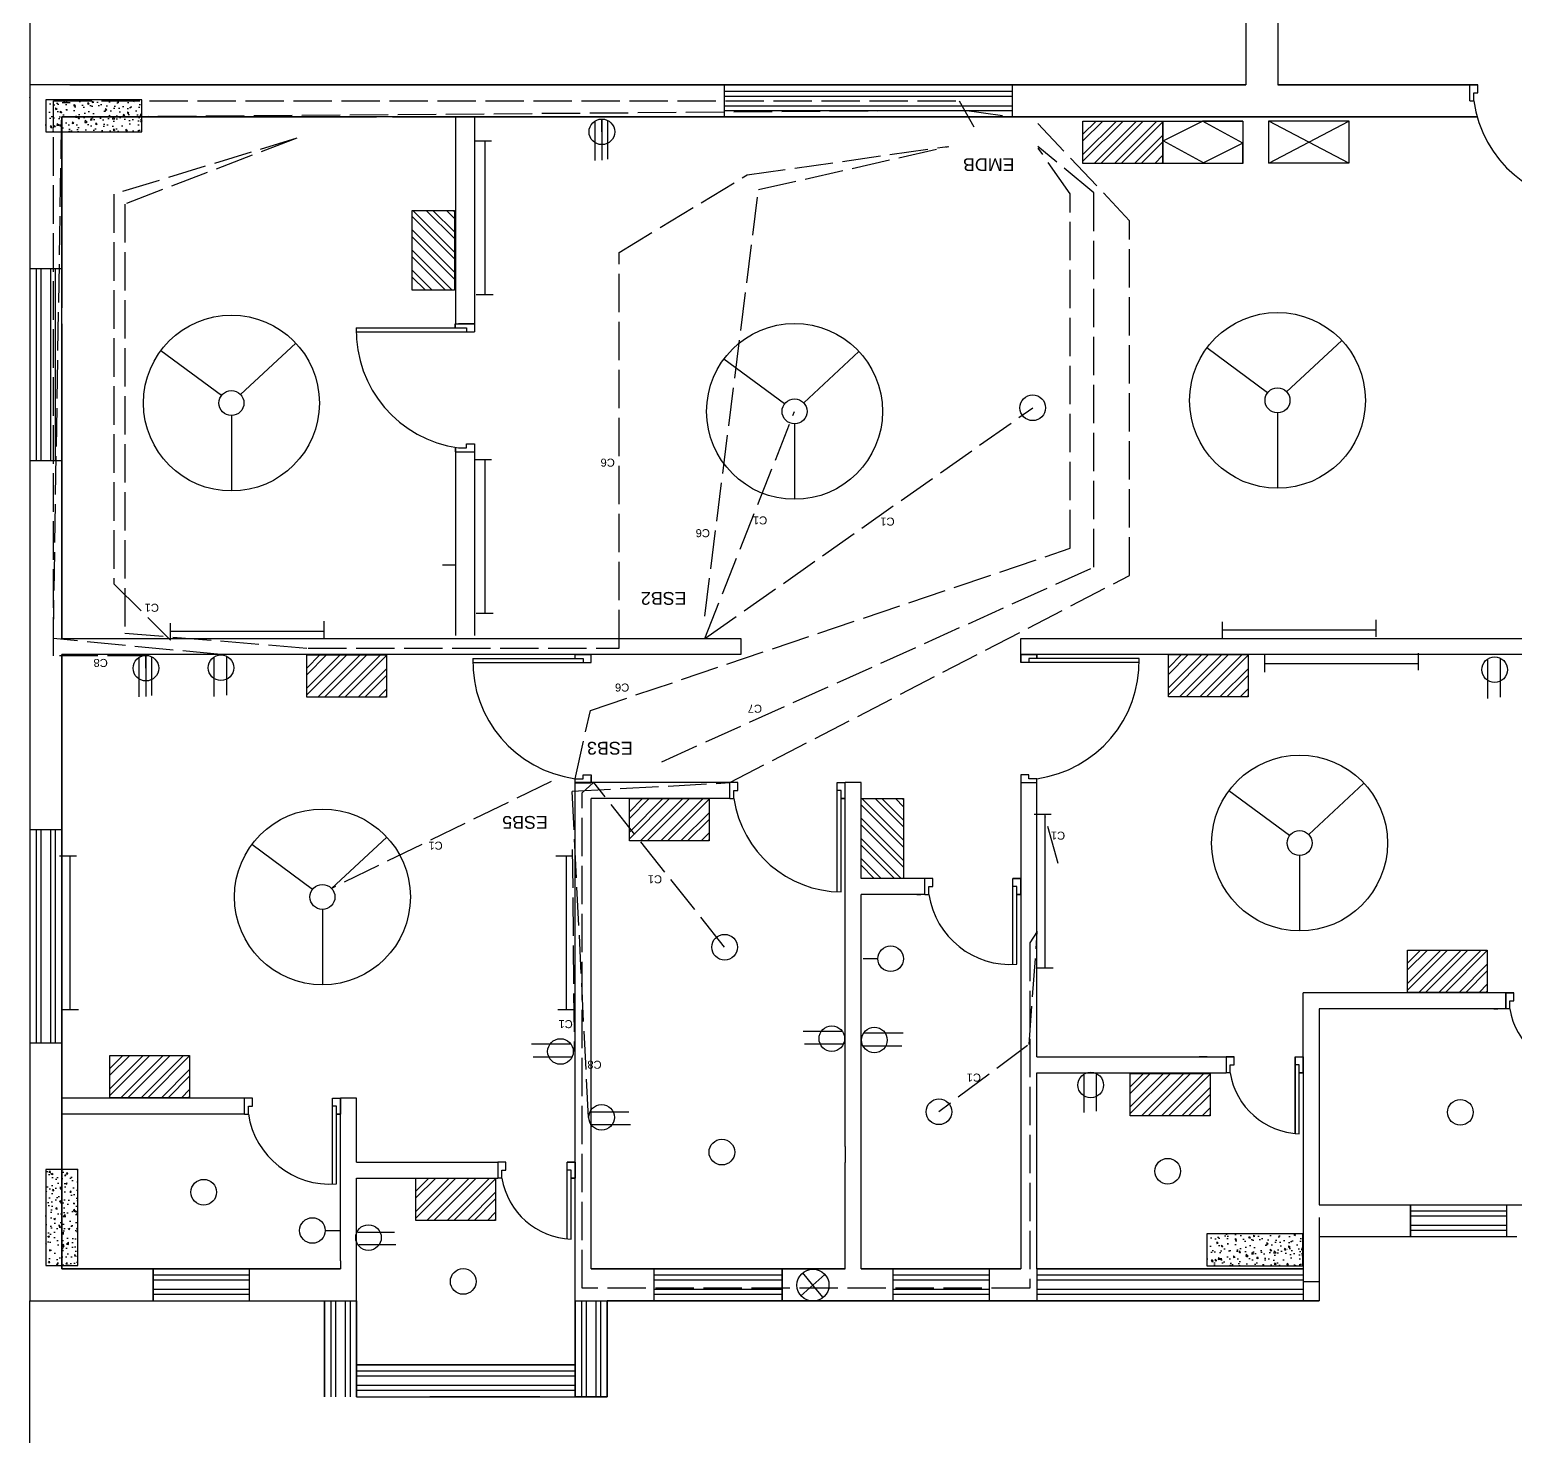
# Model space of a CAD drawing. Header units: millimetres. Extents: x 10978 to 12723, y 1038 to 2531.
# Drawn here: x 10978.4 to 11442.6, y 1507.9 to 1947.5 of the extents above; entities that cross this region are included whole.
import ezdxf

# ---------------------------------------------------------------- set-up
doc = ezdxf.new("R2010")
doc.units = ezdxf.units.MM
doc.linetypes.add('ACAD_ISO02W100', pattern=[15, 12, -3])
for name, color, linetype in [('doors', 6, 'Continuous'), ('emconduit', 1, 'ACAD_ISO02W100'), ('fittinglablem', 7, 'Continuous'), ('fittings', 7, 'Continuous'), ('windows', 40, 'Continuous')]:
    doc.layers.add(name, color=color, linetype=linetype)
doc.styles.get("Standard").update_dxf_attribs({"font": 'arial.ttf', "height": 4})

msp = doc.modelspace()

# ---------------------------------------------------------------- hatches: boundary and pattern name
h = msp.add_hatch()
h.set_pattern_fill('AR-CONC', color=256, scale=0.03, angle=-90)
h.set_pattern_definition([(320, (5255.1674, -225.747), (-0.4781726, -5.46554), [0.5715, -6.2865]), (265, (5255.1674, -225.747), (5.7317054, 1.0573026), [0.4572, -5.0292175]), (10.45144, (5255.1275, -226.2024), (5.2535326, -4.4082374), [0.4857003, -5.3427073]), (316.1842, (5256.6914, -225.747), (-1.26127, -8.132371), [0.85725, -9.42975]), (6.63556, (5256.586, -226.425), (7.422784, -7.122124), [0.728551, -8.014068]), (261.18415, (5256.691, -225.747), (7.422784, -7.122124), [0.685799, -7.543792]), (291, (5256.3104, -226.509), (-3.067956, -4.5484317), [0.5715, -6.2865]), (236, (5256.3104, -226.509), (5.525639, -1.854061), [0.4572, -5.0292]), (341.451445, (5256.0547, -226.888), (2.457683, -6.4024926), [0.4857003, -5.342698]), (307.5, (5255.1674, -225.747), (2.53665117, -0.0926581), [0, -4.96824, 0, -5.1054, 0, -5.04825]), (277.5, (5255.1674, -225.747), (3.0054172, -2.0045899), [0, -2.91084, 0, -4.85394, 0, -1.92405]), (237.5, (5255.1674, -224.0477), (-0.1718623, -4.06771786), [0, -1.905, 0, -5.9436, 0, -7.8867]), (227.5, (5255.1674, -223.2857), (0.7627947, -4.4438754), [0, -2.4765, 0, -3.94716, 0, -5.6007])])
h.paths.add_polyline_path([(10983.412, 1925.594), (10983.412, 1915.594), (11013.412, 1915.594), (11013.412, 1925.594)])
h = msp.add_hatch()
h.set_pattern_fill('AR-CONC', color=256, scale=0.03)
h.set_pattern_definition([(50, (5653.8567, -616.1562), (5.46554, -0.4781726), [0.5715, -6.2865]), (355, (5653.8567, -616.156), (-1.0573026, 5.7317054), [0.4572, -5.0292175]), (100.45144, (5654.312, -616.196), (4.4082374, 5.2535326), [0.4857, -5.3427073]), (46.1842, (5653.8567, -614.632), (8.132371, -1.26127), [0.85725, -9.42975]), (96.63556, (5654.534, -614.737), (7.122124, 7.422784), [0.728551, -8.014068]), (351.18415, (5653.857, -614.632), (7.122124, 7.422784), [0.685799, -7.543792]), (21, (5654.6187, -615.0132), (4.5484317, -3.067956), [0.5715, -6.2865]), (326, (5654.6187, -615.013), (1.854061, 5.525639), [0.4572, -5.0292]), (71.45144, (5654.9977, -615.269), (6.4024926, 2.457683), [0.4857, -5.342698]), (37.5, (5653.8567, -616.1562), (0.0926581, 2.53665117), [0, -4.96824, 0, -5.1054, 0, -5.04825]), (7.5, (5653.8567, -616.1562), (2.0045899, 3.0054172), [0, -2.91084, 0, -4.85394, 0, -1.92405]), (327.5, (5652.1574, -616.1562), (4.06771786, -0.1718623), [0, -1.905, 0, -5.9436, 0, -7.8867]), (317.5, (5651.3954, -616.1562), (4.4438754, 0.7627947), [0, -2.4765, 0, -3.94716, 0, -5.6007])])
h.paths.add_polyline_path([(10983.412, 1561.283), (10993.412, 1561.283), (10993.412, 1591.283), (10983.412, 1591.283)])
h = msp.add_hatch()
h.set_pattern_fill('AR-CONC', color=256, scale=0.03, angle=-90)
h.set_pattern_definition([(320, (5617.984, -580.12), (-0.4781726, -5.46554), [0.5715, -6.2865]), (265, (5617.984, -580.12), (5.7317054, 1.0573026), [0.4572, -5.0292175]), (10.45144, (5617.9444, -580.5754), (5.2535326, -4.4082374), [0.4857003, -5.3427073]), (316.1842, (5619.508, -580.12), (-1.26127, -8.132371), [0.85725, -9.42975]), (6.63556, (5619.403, -580.7976), (7.422784, -7.122124), [0.728551, -8.014068]), (261.18415, (5619.508, -580.12), (7.422784, -7.122124), [0.685799, -7.543792]), (291, (5619.127, -580.882), (-3.067956, -4.5484317), [0.5715, -6.2865]), (236, (5619.127, -580.882), (5.525639, -1.854061), [0.4572, -5.0292]), (341.451445, (5618.8715, -581.261), (2.457683, -6.4024926), [0.4857003, -5.342698]), (307.5, (5617.9842, -580.1199), (2.53665117, -0.0926581), [0, -4.96824, 0, -5.1054, 0, -5.04825]), (277.5, (5617.9842, -580.12), (3.0054172, -2.0045899), [0, -2.91084, 0, -4.85394, 0, -1.92405]), (237.5, (5617.9842, -578.4206), (-0.1718623, -4.06771786), [0, -1.905, 0, -5.9436, 0, -7.8867]), (227.5, (5617.9842, -577.6586), (0.7627947, -4.4438754), [0, -2.4765, 0, -3.94716, 0, -5.6007])])
h.paths.add_polyline_path([(11346.228, 1571.221), (11346.228, 1561.221), (11376.228, 1561.221), (11376.228, 1571.221)])
at = {"layer": 'fittings'}
h = msp.add_hatch(dxfattribs=at)
h.set_pattern_fill('ANSI32', color=256, scale=0.468168, angle=180)
h.set_pattern_definition([(225, (12712.459, 2434.7844), (3.1532, -3.1532), []), (225, (12710.357, 2434.7844), (3.1532, -3.1532), [])])
h.paths.add_polyline_path([(11332.466, 1905.728), (11332.466, 1918.956), (11307.516, 1918.956), (11307.516, 1905.728)])
h = msp.add_hatch(dxfattribs=at)
h.set_pattern_fill('ANSI32', color=256, scale=0.468168, angle=270)
h.set_pattern_definition([(315, (10582.0764, 3271.0415), (3.1532, 3.1532), []), (315, (10582.0764, 3268.9394), (3.1532, 3.1532), [])])
h.paths.add_polyline_path([(11111.133, 1891.049), (11097.905, 1891.049), (11097.905, 1866.098), (11111.133, 1866.098)])
h = msp.add_hatch(dxfattribs=at)
h.set_pattern_fill('ANSI32', color=256, scale=0.468168, angle=180)
h.set_pattern_definition([(225, (12469.9003, 2267.98), (3.1532, -3.1532), []), (225, (12467.798, 2267.98), (3.1532, -3.1532), [])])
h.paths.add_polyline_path([(11089.908, 1738.923), (11089.908, 1752.151), (11064.957, 1752.151), (11064.957, 1738.923)])
h = msp.add_hatch(dxfattribs=at)
h.set_pattern_fill('ANSI32', color=256, scale=0.468168, angle=180)
h.set_pattern_definition([(225, (12739.1445, 2268.053), (3.1532, -3.1532), []), (225, (12737.0423, 2268.053), (3.1532, -3.1532), [])])
h.paths.add_polyline_path([(11359.152, 1738.996), (11359.152, 1752.224), (11334.201, 1752.224), (11334.201, 1738.996)])
h = msp.add_hatch(dxfattribs=at)
h.set_pattern_fill('ANSI32', color=256, scale=0.468168, angle=180)
h.set_pattern_definition([(225, (12570.7163, 2223.0395), (3.1532, -3.1532), []), (225, (12568.614, 2223.0395), (3.1532, -3.1532), [])])
h.paths.add_polyline_path([(11190.724, 1693.983), (11190.724, 1707.211), (11165.773, 1707.211), (11165.773, 1693.983)])
h = msp.add_hatch(dxfattribs=at)
h.set_pattern_fill('ANSI32', color=256, scale=0.468168, angle=270)
h.set_pattern_definition([(315, (10722.3697, 3087.22), (3.1532, 3.1532), []), (315, (10722.3697, 3085.1177), (3.1532, 3.1532), [])])
h.paths.add_polyline_path([(11251.427, 1707.227), (11238.198, 1707.227), (11238.198, 1682.277), (11251.427, 1682.277)])
h = msp.add_hatch(dxfattribs=at)
h.set_pattern_fill('ANSI32', color=256, scale=0.468168, angle=180)
h.set_pattern_definition([(225, (12813.8483, 2175.73), (3.1532, -3.1532), []), (225, (12811.746, 2175.73), (3.1532, -3.1532), [])])
h.paths.add_polyline_path([(11433.856, 1646.673), (11433.856, 1659.901), (11408.905, 1659.901), (11408.905, 1646.673)])
h = msp.add_hatch(dxfattribs=at)
h.set_pattern_fill('ANSI32', color=256, scale=0.468168, angle=180)
h.set_pattern_definition([(225, (12408.3737, 2142.8094), (3.1532, -3.1532), []), (225, (12406.2716, 2142.8094), (3.1532, -3.1532), [])])
h.paths.add_polyline_path([(11028.381, 1613.752), (11028.381, 1626.981), (11003.43, 1626.981), (11003.43, 1613.752)])
h = msp.add_hatch(dxfattribs=at)
h.set_pattern_fill('ANSI32', color=256, scale=0.468168, angle=180)
h.set_pattern_definition([(225, (12727.2356, 2137.1275), (3.1532, -3.1532), []), (225, (12725.1335, 2137.1275), (3.1532, -3.1532), [])])
h.paths.add_polyline_path([(11347.243, 1608.071), (11347.243, 1621.299), (11322.292, 1621.299), (11322.292, 1608.071)])
h = msp.add_hatch(dxfattribs=at)
h.set_pattern_fill('ANSI32', color=256, scale=0.468168, angle=180)
h.set_pattern_definition([(225, (12503.9815, 2104.4674), (3.1532, -3.1532), []), (225, (12501.8794, 2104.4674), (3.1532, -3.1532), [])])
h.paths.add_polyline_path([(11123.989, 1575.411), (11123.989, 1588.639), (11099.038, 1588.639), (11099.038, 1575.411)])

# ---------------------------------------------------------------- linework, layer by layer
for p, q in [((10978.412, 2074.265), (10978.412, 1930.265)), ((11358.412, 2064.265), (11358.412, 1930.265)), ((11368.412, 2064.265), (11368.412, 1930.265)), ((10978.412, 1930.265), (10978.412, 1570.283)), ((10978.412, 1930.265), (10978.412, 1570.283)), ((10978.412, 1930.265), (10978.412, 1570.283)), ((10978.412, 1930.265), (10978.412, 1570.283)), ((10978.412, 1930.265), (10978.412, 1570.283)), ((10978.412, 1930.265), (10978.412, 1570.283)), ((10990.912, 1930.265), (10978.412, 1930.265)), ((11358.412, 1930.265), (11025.931, 1930.265)), ((11358.412, 1930.265), (11025.931, 1930.265)), ((11358.412, 1930.265), (11025.931, 1930.265)), ((11358.412, 1930.265), (11025.931, 1930.265)), ((11368.412, 1930.265), (11430.892, 1930.265)), ((11430.892, 1930.265), (11368.412, 1930.265)), ((11430.892, 1930.265), (11368.412, 1930.265)), ((11368.412, 1930.265), (11430.892, 1930.265)), ((11430.892, 1930.265), (11368.412, 1930.265)), ((11430.892, 1930.265), (11368.412, 1930.265)), ((11368.412, 1930.265), (11430.892, 1930.265)), ((11430.892, 1930.265), (11368.412, 1930.265)), ((11430.892, 1930.265), (11368.412, 1930.265)), ((11368.412, 1930.265), (11430.892, 1930.265)), ((11430.892, 1930.265), (11368.412, 1930.265)), ((11430.892, 1930.265), (11368.412, 1930.265)), ((11368.412, 1930.265), (11430.892, 1930.265)), ((11430.892, 1930.265), (11368.412, 1930.265)), ((11430.892, 1930.265), (11368.412, 1930.265)), ((11368.412, 1930.265), (11430.892, 1930.265)), ((11430.892, 1930.265), (11368.412, 1930.265)), ((11430.892, 1930.265), (11368.412, 1930.265)), ((11368.412, 1930.265), (11430.892, 1930.265)), ((11430.892, 1930.265), (11368.412, 1930.265)), ((11430.892, 1930.265), (11368.412, 1930.265)), ((11368.412, 1930.265), (11430.892, 1930.265)), ((11430.892, 1930.265), (11368.412, 1930.265)), ((11430.892, 1930.265), (11368.412, 1930.265)), ((11368.412, 1930.265), (11430.892, 1930.265)), ((11430.892, 1930.265), (11368.412, 1930.265)), ((10978.412, 1926.265), (10978.412, 1926.283)), ((10978.412, 1926.265), (10978.412, 1926.283)), ((10991.003, 1924.655), (10988.503, 1924.655)), ((10991.003, 1924.655), (10988.503, 1924.655)), ((10991.003, 1924.655), (10988.503, 1924.655)), ((10991.003, 1924.655), (10988.503, 1924.655)), ((10991.003, 1924.655), (10988.503, 1924.655)), ((10991.003, 1924.655), (10988.503, 1924.655)), ((10991.003, 1924.655), (10988.503, 1924.655)), ((10991.003, 1924.655), (10988.503, 1924.655)), ((10991.003, 1924.655), (10988.503, 1924.655)), ((10991.003, 1924.655), (10988.503, 1924.655)), ((10991.003, 1924.655), (10988.503, 1924.655)), ((10978.412, 1920.265), (10978.412, 1920.283)), ((10978.412, 1920.265), (10978.412, 1920.283)), ((10983.503, 1920.655), (10983.503, 1920.673)), ((10988.412, 1860.579), (10988.412, 1920.283)), ((10988.412, 1757.225), (10988.412, 1920.265)), ((11027.181, 1920.265), (10988.412, 1920.265)), ((11086.765, 1920.265), (11026.135, 1920.265)), ((11060.412, 1920.283), (11026.14, 1920.283)), ((11086.765, 1920.265), (11027.181, 1920.265)), ((11091.765, 1920.283), (11086.765, 1920.265)), ((11430.683, 1920.283), (11091.765, 1920.283)), ((11430.688, 1920.265), (11091.765, 1920.265)), ((11111.404, 1920.265), (11111.404, 1855.579)), ((11111.404, 1920.265), (11117.404, 1920.265)), ((11117.404, 1920.265), (11117.404, 1855.579)), ((11117.404, 1920.265), (11117.404, 1855.579)), ((11315.461, 1920.265), (11315.461, 1920.283)), ((11430.688, 1920.265), (11315.461, 1920.265)), ((11345.461, 1920.265), (11345.461, 1920.283)), ((11375.461, 1920.265), (11375.461, 1920.283)), ((11405.461, 1920.265), (11405.461, 1920.283)), ((10988.412, 1757.225), (10988.412, 1855.579)), ((11111.404, 1816.962), (11111.404, 1758.225)), ((11117.404, 1818.06), (11117.404, 1758.225)), ((10988.412, 1758.225), (10988.412, 1757.225)), ((10988.412, 1757.225), (11200.609, 1757.225)), ((10988.412, 1757.225), (11200.609, 1757.225)), ((10988.412, 1757.225), (11200.609, 1757.225)), ((11200.609, 1757.225), (11200.609, 1752.225)), ((11200.609, 1757.225), (11200.609, 1752.225)), ((11200.609, 1757.225), (11200.609, 1752.225)), ((11200.609, 1754.725), (11200.609, 1754.725)), ((11200.609, 1754.725), (11200.609, 1754.725)), ((11200.609, 1754.725), (11200.609, 1754.725)), ((11288.107, 1752.225), (11288.107, 1757.225)), ((11288.107, 1757.225), (11293.107, 1757.225)), ((11288.107, 1752.225), (11288.107, 1757.225)), ((11293.107, 1757.225), (11468.412, 1757.225)), ((11293.107, 1757.225), (11468.412, 1757.225)), ((10988.412, 1613.635), (10988.412, 1752.225)), ((10988.412, 1613.635), (10988.412, 1752.225)), ((11148.81, 1752.225), (10988.412, 1752.225)), ((11148.81, 1752.225), (11153.81, 1752.225)), ((11200.609, 1752.225), (11153.81, 1752.225)), ((11288.107, 1752.225), (11293.107, 1752.225)), ((11381.319, 1752.225), (11293.107, 1752.225)), ((11468.412, 1752.225), (11381.319, 1752.225)), ((11153.81, 1712.211), (11148.81, 1712.211)), ((11197.179, 1712.211), (11153.81, 1712.211)), ((11197.179, 1712.211), (11153.81, 1712.211)), ((11197.179, 1707.211), (11197.179, 1712.211)), ((11233.198, 1682.277), (11233.198, 1712.211)), ((11238.198, 1712.211), (11233.198, 1712.211)), ((11238.198, 1712.211), (11233.198, 1712.211)), ((11233.198, 1707.211), (11233.198, 1712.211)), ((11238.198, 1682.277), (11238.198, 1712.211)), ((11238.198, 1682.277), (11238.198, 1712.211)), ((11288.107, 1712.206), (11288.107, 1682.277)), ((11288.107, 1712.206), (11288.107, 1682.277)), ((11293.107, 1712.206), (11288.107, 1712.206)), ((11293.107, 1626.548), (11293.107, 1712.206)), ((11293.107, 1626.548), (11293.107, 1712.206)), ((11197.179, 1707.211), (11153.81, 1707.211)), ((11197.179, 1707.211), (11153.81, 1707.211)), ((11233.198, 1598.521), (11233.198, 1682.277)), ((11233.198, 1598.521), (11233.198, 1682.277)), ((11258.087, 1682.277), (11238.198, 1682.277)), ((11258.087, 1682.277), (11238.198, 1682.277)), ((11258.105, 1682.277), (11255.605, 1682.277)), ((11258.105, 1682.277), (11255.605, 1682.277)), ((11258.087, 1677.277), (11258.087, 1682.277)), ((11288.107, 1677.277), (11288.107, 1682.277)), ((11238.198, 1560.283), (11238.198, 1677.277)), ((11258.087, 1677.277), (11238.198, 1677.277)), ((11238.198, 1560.283), (11238.198, 1677.277)), ((11255.605, 1677.277), (11256.855, 1677.277)), ((11255.605, 1677.277), (11256.855, 1677.277)), ((11288.107, 1677.277), (11288.107, 1626.548)), ((11288.107, 1677.277), (11288.107, 1626.548)), ((11439.642, 1646.548), (11376.319, 1646.548)), ((11376.319, 1626.548), (11376.319, 1646.548)), ((11439.642, 1646.548), (11381.319, 1646.548)), ((11438.41, 1646.548), (11435.91, 1646.548)), ((11439.642, 1641.548), (11439.642, 1646.548)), ((11381.319, 1641.548), (11381.319, 1580.283)), ((11439.642, 1641.548), (11381.319, 1641.548)), ((11415.204, 1641.456), (11415.204, 1641.473)), ((11435.91, 1641.548), (11437.16, 1641.548)), ((11288.107, 1626.548), (11288.107, 1560.283)), ((11293.107, 1626.548), (11352.232, 1626.548)), ((11346.318, 1626.548), (11343.818, 1626.548)), ((11352.232, 1626.548), (11352.232, 1621.548)), ((11376.319, 1621.548), (11376.319, 1626.548)), ((11293.107, 1560.283), (11293.107, 1621.548)), ((11293.107, 1621.548), (11352.232, 1621.548)), ((11343.818, 1621.548), (11345.068, 1621.548)), ((11376.319, 1621.548), (11376.319, 1560.283)), ((10988.412, 1591.283), (10988.412, 1614.635)), ((10988.412, 1591.283), (10988.412, 1614.635)), ((11045.484, 1613.635), (10988.412, 1613.635)), ((11045.484, 1608.635), (11045.484, 1613.635)), ((11080.504, 1613.635), (11075.504, 1613.635)), ((11075.504, 1608.635), (11075.504, 1613.635)), ((11080.504, 1593.635), (11080.504, 1613.635)), ((10988.412, 1560.283), (10988.412, 1608.635)), ((11045.484, 1608.635), (10988.412, 1608.635)), ((10988.412, 1560.283), (10988.412, 1608.635)), ((11233.198, 1598.521), (11233.198, 1593.521)), ((11233.198, 1598.521), (11233.198, 1593.521)), ((11080.504, 1593.635), (11124.723, 1593.635)), ((11124.723, 1593.635), (11124.723, 1588.635)), ((11233.198, 1560.283), (11233.198, 1593.521)), ((11080.504, 1588.635), (11124.723, 1588.635)), ((11381.319, 1580.283), (11468.412, 1580.283)), ((10978.412, 1576.283), (10978.412, 1556.283)), ((11381.319, 1576.283), (11381.319, 1556.283)), ((11408.71, 1570.283), (11381.319, 1570.283)), ((11381.319, 1570.283), (11381.319, 1550.283)), ((11443.045, 1570.283), (11408.71, 1570.283)), ((11371.319, 1566.283), (11371.167, 1566.283)), ((10988.412, 1560.283), (11075.504, 1560.283)), ((11075.504, 1562.783), (11075.504, 1560.283)), ((11080.504, 1550.283), (11080.504, 1560.283)), ((11148.81, 1550.283), (11148.81, 1562.783)), ((11153.81, 1560.283), (11233.198, 1560.283)), ((11238.198, 1560.283), (11288.107, 1560.283)), ((11376.319, 1560.283), (11293.107, 1560.283)), ((11376.319, 1556.283), (11381.319, 1556.283)), ((10978.412, 1068.379), (10978.412, 1550.283)), ((10978.412, 1550.283), (11070.504, 1550.283)), ((10978.412, 1550.283), (11070.504, 1550.283)), ((11070.504, 1550.283), (11070.504, 1520.283)), ((11080.504, 1550.283), (11080.504, 1530.283)), ((11148.81, 1550.283), (11148.81, 1530.283)), ((11148.81, 1550.283), (11148.81, 1520.283)), ((11158.81, 1550.283), (11158.81, 1530.283)), ((11158.81, 1550.283), (11158.81, 1530.283)), ((11376.319, 1550.283), (11381.319, 1550.283)), ((11158.81, 1530.283), (11158.81, 1520.283)), ((11148.81, 1520.283), (11158.81, 1520.283)), ((11148.81, 1520.283), (11158.81, 1520.283))]:
    msp.add_line(p, q)
at = {"color": 215, "true_color": 0xa953a0}
for p, q in [((11428.392, 1925.265), (11428.392, 1930.265)), ((11430.892, 1930.265), (11428.392, 1930.265)), ((11429.642, 1925.265), (11429.642, 1927.765)), ((11429.642, 1927.765), (11430.892, 1927.765)), ((11430.892, 1927.765), (11430.892, 1930.265)), ((11428.392, 1925.265), (11429.642, 1925.265))]:
    msp.add_line(p, q, dxfattribs=at)
for points in [[(10990.912, 1930.265), (11358.412, 1930.265)], [(11025.931, 1930.265), (11358.412, 1930.265)], [(11025.931, 1930.265), (11358.412, 1930.265)], [(11025.931, 1930.265), (11358.412, 1930.265)], [(11368.412, 1930.265), (11430.892, 1930.265)], [(11368.412, 1930.265), (11430.892, 1930.265)], [(11368.412, 1930.265), (11430.892, 1930.265)], [(11368.412, 1930.265), (11430.892, 1930.265)], [(11368.412, 1930.265), (11430.892, 1930.265)], [(11368.412, 1930.265), (11430.892, 1930.265)], [(11368.412, 1930.265), (11430.892, 1930.265)], [(11368.412, 1930.265), (11430.892, 1930.265)], [(11368.412, 1930.265), (11430.892, 1930.265)], [(11368.412, 1930.265), (11430.892, 1930.265)], [(11368.412, 1930.265), (11430.892, 1930.265)], [(11368.412, 1930.265), (11430.892, 1930.265)], [(11368.412, 1930.265), (11430.892, 1930.265)], [(11368.412, 1930.265), (11430.892, 1930.265)], [(11368.412, 1930.265), (11430.892, 1930.265)], [(11368.412, 1930.265), (11430.892, 1930.265)], [(11368.412, 1930.265), (11430.892, 1930.265)], [(11368.412, 1930.265), (11430.892, 1930.265)], [(11368.412, 1930.265), (11430.892, 1930.265)], [(11368.412, 1930.265), (11430.892, 1930.265)], [(11368.412, 1930.265), (11430.892, 1930.265)], [(11368.412, 1930.265), (11430.892, 1930.265)], [(11368.412, 1930.265), (11430.892, 1930.265)], [(11368.412, 1930.265), (11430.892, 1930.265)], [(11368.412, 1930.265), (11430.892, 1930.265)], [(11368.412, 1930.265), (11430.892, 1930.265)], [(11368.412, 1930.265), (11430.892, 1930.265)], [(11368.412, 1930.265), (11430.892, 1930.265)], [(11368.412, 1930.265), (11430.892, 1930.265)], [(11368.412, 1930.265), (11430.892, 1930.265)], [(11368.412, 1930.265), (11430.892, 1930.265)], [(11368.412, 1930.265), (11430.892, 1930.265)], [(11368.412, 1930.265), (11430.892, 1930.265)], [(11368.412, 1930.265), (11430.892, 1930.265)], [(10988.412, 1920.283), (10988.412, 1860.579)], [(10988.412, 1860.579), (10988.412, 1920.265), (11086.765, 1920.265)], [(10988.412, 1860.579), (10988.412, 1920.265)], [(11026.135, 1920.265), (11086.765, 1920.265)], [(11060.412, 1920.283), (11026.14, 1920.283)], [(11430.683, 1920.283), (11091.765, 1920.283)], [(11091.765, 1920.265), (11430.688, 1920.265)], [(11091.765, 1920.265), (11430.688, 1920.265)], [(10988.412, 1757.225), (10988.412, 1855.579)], [(10988.412, 1855.579), (10988.412, 1757.225)], [(10988.412, 1757.225), (10988.412, 1855.579)], [(10988.412, 1752.225), (10988.412, 1613.635)], [(10988.412, 1613.635), (10988.412, 1752.225)], [(10988.412, 1752.225), (10988.412, 1613.635)], [(11148.81, 1613.635), (11148.81, 1712.211)], [(11148.81, 1613.635), (11148.81, 1712.211)], [(11153.81, 1598.521), (11153.81, 1707.211)], [(11153.81, 1598.521), (11153.81, 1707.211)], [(10978.412, 1680.265), (10978.412, 1550.283), (11070.504, 1550.283)], [(10978.412, 1680.265), (10978.412, 1550.283), (11070.504, 1550.283)], [(10988.412, 1619.635), (10988.412, 1591.283)], [(10988.412, 1614.635), (10988.412, 1591.283)], [(10988.412, 1591.283), (10988.412, 1614.635)], [(10988.412, 1614.635), (10988.412, 1591.283)], [(10988.412, 1614.635), (10988.412, 1591.283)], [(11075.504, 1562.783), (11075.504, 1613.635)], [(11148.81, 1562.783), (11148.81, 1613.635)], [(10988.412, 1608.635), (10988.412, 1560.283), (11075.504, 1560.283)], [(11075.504, 1560.283), (10988.412, 1560.283), (10988.412, 1608.635)], [(10988.412, 1608.635), (10988.412, 1560.283), (11075.504, 1560.283)], [(10988.412, 1608.635), (10988.412, 1560.283), (11075.504, 1560.283)], [(10988.412, 1608.635), (10988.412, 1560.283), (11075.504, 1560.283)], [(11153.81, 1560.283), (11153.81, 1598.521)], [(11080.504, 1560.283), (11080.504, 1588.635)], [(11153.81, 1560.283), (11233.198, 1560.283)], [(11233.198, 1560.283), (11153.81, 1560.283)], [(11153.81, 1560.283), (11233.198, 1560.283)], [(11238.198, 1560.283), (11288.107, 1560.283)], [(11288.107, 1560.283), (11238.198, 1560.283)], [(11238.198, 1560.283), (11288.107, 1560.283)], [(11381.319, 1550.283), (11158.81, 1550.283)], [(11158.81, 1550.283), (11381.319, 1550.283)], [(11158.81, 1550.283), (11381.319, 1550.283)], [(11158.81, 1550.283), (11381.319, 1550.283)], [(11158.81, 1550.283), (11376.319, 1550.283)], [(11158.81, 1550.283), (11376.319, 1550.283)], [(11158.81, 1550.283), (11376.319, 1550.283)], [(11158.81, 1550.283), (11376.319, 1550.283)]]:
    msp.add_lwpolyline(points)
for points in [[(10983.412, 1925.594), (10983.412, 1915.594), (11013.412, 1915.594), (11013.412, 1925.594)], [(10983.412, 1561.283), (10993.412, 1561.283), (10993.412, 1591.283), (10983.412, 1591.283)], [(11346.228, 1571.221), (11346.228, 1561.221), (11376.228, 1561.221), (11376.228, 1571.221)], [(10988.412, 1566.283), (10988.412, 1566.283)]]:
    msp.add_lwpolyline(points, close=True)
msp.add_arc((11466.312, 1930.327), 37.018, 187.8589, 271.31498, dxfattribs=at)
msp.add_arc((11024.412, 1920.283), 36, 359.97214, 0)
at = {"layer": 'doors', "color": 215, "true_color": 0xa953a0}
for p, q in [((11080.457, 1854.329), (11114.904, 1854.329)), ((11080.48, 1853.079), (11117.404, 1853.079)), ((11088.653, 1853.079), (11117.404, 1853.079)), ((11088.689, 1854.329), (11114.904, 1854.329)), ((11111.388, 1854.329), (11111.388, 1855.579)), ((11111.388, 1855.579), (11111.388, 1854.329)), ((11111.388, 1855.579), (11117.404, 1855.579)), ((11112.404, 1855.579), (11117.404, 1855.579)), ((11117.404, 1855.579), (11112.404, 1855.579)), ((11114.904, 1854.329), (11114.904, 1853.079)), ((11114.904, 1854.329), (11114.904, 1853.079)), ((11117.404, 1855.579), (11117.404, 1853.079)), ((11111.404, 1815.56), (11117.404, 1815.56)), ((11111.442, 1815.56), (11111.442, 1816.81)), ((11112.404, 1816.81), (11114.904, 1816.81)), ((11114.904, 1818.06), (11117.404, 1818.06)), ((11114.904, 1816.81), (11114.904, 1818.06)), ((11117.404, 1818.06), (11117.404, 1815.56)), ((11116.864, 1750.975), (11151.31, 1750.975)), ((11125.096, 1750.975), (11151.31, 1750.975)), ((11148.81, 1752.225), (11153.81, 1752.225)), ((11151.31, 1750.975), (11151.31, 1749.725)), ((11151.31, 1750.975), (11151.31, 1749.725)), ((11153.81, 1749.725), (11153.81, 1752.225)), ((11288.107, 1749.725), (11288.107, 1752.225)), ((11293.107, 1752.225), (11288.107, 1752.225)), ((11316.821, 1750.975), (11290.607, 1750.975)), ((11290.607, 1750.975), (11290.607, 1749.725)), ((11325.053, 1750.975), (11290.607, 1750.975)), ((11290.607, 1750.975), (11290.607, 1749.725)), ((11116.886, 1749.725), (11153.81, 1749.725)), ((11125.059, 1749.725), (11153.81, 1749.725)), ((11316.858, 1749.725), (11288.107, 1749.725)), ((11325.031, 1749.725), (11288.107, 1749.725)), ((11148.81, 1713.456), (11151.31, 1713.456)), ((11148.81, 1712.206), (11148.81, 1713.456)), ((11148.81, 1713.456), (11151.31, 1713.456)), ((11148.81, 1712.206), (11148.81, 1713.456)), ((11151.31, 1714.706), (11153.81, 1714.706)), ((11151.31, 1713.456), (11151.31, 1714.706)), ((11151.31, 1714.706), (11153.81, 1714.706)), ((11151.31, 1713.456), (11151.31, 1714.706)), ((11153.81, 1714.706), (11153.81, 1712.206)), ((11153.81, 1714.706), (11153.81, 1712.206)), ((11290.607, 1714.706), (11288.107, 1714.706)), ((11288.107, 1714.706), (11288.107, 1712.206)), ((11290.607, 1714.706), (11288.107, 1714.706)), ((11288.107, 1714.706), (11288.107, 1712.206)), ((11290.607, 1713.456), (11290.607, 1714.706)), ((11290.607, 1713.456), (11290.607, 1714.706)), ((11293.107, 1713.456), (11290.607, 1713.456)), ((11293.107, 1713.456), (11290.607, 1713.456)), ((11293.107, 1712.206), (11293.107, 1713.456)), ((11293.107, 1712.206), (11293.107, 1713.456)), ((11148.81, 1712.206), (11153.81, 1712.206)), ((11148.81, 1712.206), (11153.81, 1712.206)), ((11197.179, 1707.211), (11197.179, 1712.211)), ((11199.679, 1712.211), (11197.179, 1712.211)), ((11197.179, 1707.211), (11197.179, 1712.211)), ((11199.679, 1712.211), (11197.179, 1712.211)), ((11198.429, 1707.211), (11198.429, 1709.711)), ((11198.429, 1707.211), (11198.429, 1709.711)), ((11198.429, 1709.711), (11199.679, 1709.711)), ((11198.429, 1707.211), (11198.429, 1709.711)), ((11198.429, 1707.211), (11198.429, 1709.711)), ((11198.429, 1709.711), (11199.679, 1709.711)), ((11199.679, 1709.711), (11199.679, 1712.211)), ((11199.679, 1709.711), (11199.679, 1712.211)), ((11199.679, 1709.711), (11199.679, 1712.211)), ((11199.679, 1709.711), (11199.679, 1712.211)), ((11230.698, 1678.084), (11230.698, 1712.211)), ((11230.698, 1712.211), (11233.198, 1712.211)), ((11230.698, 1678.084), (11230.698, 1712.211)), ((11230.698, 1712.211), (11233.198, 1712.211)), ((11231.948, 1709.711), (11230.698, 1709.711)), ((11231.948, 1709.711), (11230.698, 1709.711)), ((11231.948, 1678.048), (11231.948, 1709.711)), ((11231.948, 1678.048), (11231.948, 1709.711)), ((11233.198, 1707.211), (11233.198, 1712.211)), ((11233.198, 1707.211), (11233.198, 1712.211)), ((11293.107, 1712.206), (11288.107, 1712.206)), ((11293.107, 1712.206), (11288.107, 1712.206)), ((11197.179, 1707.211), (11198.429, 1707.211)), ((11197.179, 1707.211), (11198.429, 1707.211)), ((11258.087, 1677.277), (11258.087, 1682.277)), ((11260.587, 1682.277), (11258.087, 1682.277)), ((11258.087, 1677.277), (11258.087, 1682.277)), ((11260.587, 1679.777), (11260.587, 1682.277)), ((11260.587, 1679.777), (11260.587, 1682.277)), ((11260.587, 1679.777), (11260.587, 1682.277)), ((11260.587, 1679.777), (11260.587, 1682.277)), ((11285.607, 1655.399), (11285.607, 1682.277)), ((11285.607, 1682.277), (11288.107, 1682.277)), ((11285.607, 1655.399), (11285.607, 1682.277)), ((11285.607, 1682.277), (11288.107, 1682.277)), ((11288.107, 1677.277), (11288.107, 1682.277)), ((11288.107, 1677.277), (11288.107, 1682.277)), ((11258.087, 1677.277), (11259.337, 1677.277)), ((11259.337, 1677.277), (11259.337, 1679.777)), ((11259.337, 1677.277), (11259.337, 1679.777)), ((11259.337, 1679.777), (11260.587, 1679.777)), ((11259.337, 1677.277), (11259.337, 1679.777)), ((11259.337, 1677.277), (11259.337, 1679.777)), ((11259.337, 1679.777), (11260.587, 1679.777)), ((11286.857, 1679.777), (11285.607, 1679.777)), ((11286.857, 1679.777), (11285.607, 1679.777)), ((11286.857, 1679.777), (11285.607, 1679.777)), ((11286.857, 1679.777), (11285.607, 1679.777)), ((11286.857, 1679.777), (11285.607, 1679.777)), ((11286.857, 1679.777), (11285.607, 1679.777)), ((11286.857, 1655.465), (11286.857, 1679.777)), ((11286.857, 1655.465), (11286.857, 1679.777)), ((11442.142, 1646.548), (11439.642, 1646.548)), ((11439.642, 1646.548), (11439.642, 1641.548)), ((11440.892, 1641.548), (11440.892, 1644.048)), ((11440.892, 1644.048), (11442.142, 1644.048)), ((11442.142, 1644.048), (11442.142, 1646.548)), ((11440.892, 1641.548), (11439.642, 1641.548)), ((11354.732, 1626.548), (11352.232, 1626.548)), ((11352.232, 1626.548), (11352.232, 1621.548)), ((11354.732, 1624.048), (11354.732, 1626.548)), ((11373.819, 1626.548), (11376.319, 1626.548)), ((11373.819, 1624.048), (11373.819, 1626.548)), ((11373.819, 1626.548), (11373.819, 1602.575)), ((11376.319, 1626.548), (11376.319, 1621.548)), ((11353.482, 1621.548), (11352.232, 1621.548)), ((11353.482, 1621.548), (11353.482, 1624.048)), ((11353.482, 1624.048), (11354.732, 1624.048)), ((11375.069, 1624.048), (11373.819, 1624.048)), ((11375.069, 1621.548), (11375.069, 1624.048)), ((11376.319, 1621.548), (11375.069, 1621.548)), ((11375.069, 1602.494), (11375.069, 1621.548)), ((11045.484, 1608.635), (11045.484, 1613.635)), ((11047.984, 1613.635), (11045.484, 1613.635)), ((11046.734, 1608.635), (11046.734, 1611.135)), ((11046.734, 1608.635), (11046.734, 1611.135)), ((11046.734, 1611.135), (11047.984, 1611.135)), ((11047.984, 1611.135), (11047.984, 1613.635)), ((11047.984, 1611.135), (11047.984, 1613.635)), ((11073.004, 1589.678), (11073.004, 1613.635)), ((11073.004, 1586.758), (11073.004, 1613.635)), ((11073.004, 1613.635), (11075.504, 1613.635)), ((11074.254, 1611.135), (11073.004, 1611.135)), ((11074.254, 1611.135), (11073.004, 1611.135)), ((11074.254, 1589.58), (11074.254, 1611.135)), ((11074.254, 1586.823), (11074.254, 1611.135)), ((11075.504, 1613.635), (11075.504, 1608.635)), ((11075.504, 1608.635), (11075.504, 1613.635)), ((11045.484, 1608.635), (11046.734, 1608.635)), ((11075.504, 1608.635), (11074.254, 1608.635)), ((11074.254, 1608.635), (11075.504, 1608.635)), ((11373.819, 1602.575), (11375.069, 1602.494)), ((11127.223, 1593.635), (11124.723, 1593.635)), ((11127.223, 1593.635), (11124.723, 1593.635)), ((11124.723, 1593.635), (11124.723, 1588.635)), ((11127.223, 1591.135), (11127.223, 1593.635)), ((11148.81, 1593.635), (11146.31, 1593.635)), ((11146.31, 1569.661), (11146.31, 1593.635)), ((11146.31, 1593.635), (11148.81, 1593.635)), ((11148.81, 1593.635), (11146.31, 1593.635)), ((11146.31, 1569.678), (11146.31, 1593.635)), ((11125.973, 1588.635), (11124.723, 1588.635)), ((11125.973, 1588.635), (11125.973, 1591.135)), ((11125.973, 1591.135), (11127.223, 1591.135)), ((11147.56, 1591.135), (11146.31, 1591.135)), ((11147.56, 1591.135), (11146.31, 1591.135)), ((11147.56, 1569.58), (11147.56, 1591.135)), ((11147.56, 1569.58), (11147.56, 1591.135)), ((11147.56, 1588.635), (11148.81, 1588.635))]:
    msp.add_line(p, q, dxfattribs=at)
at = {"layer": 'doors'}
for p, q in [((11153.81, 1752.225), (11148.81, 1752.225)), ((11153.81, 1749.725), (11153.81, 1752.225)), ((11288.107, 1752.225), (11288.107, 1749.725)), ((11288.107, 1749.725), (11288.107, 1752.225)), ((11288.107, 1752.225), (11293.107, 1752.225)), ((11293.107, 1750.975), (11293.107, 1752.225)), ((11293.107, 1752.225), (11293.107, 1750.975)), ((11233.198, 1707.211), (11231.948, 1707.211)), ((11233.198, 1707.211), (11231.948, 1707.211)), ((11288.107, 1682.277), (11285.607, 1682.277)), ((11285.607, 1658.303), (11285.607, 1682.277)), ((11285.607, 1682.277), (11288.107, 1682.277)), ((11288.107, 1682.277), (11285.607, 1682.277)), ((11285.607, 1658.32), (11285.607, 1682.277)), ((11288.107, 1682.277), (11285.607, 1682.277)), ((11285.607, 1658.303), (11285.607, 1682.277)), ((11285.607, 1682.277), (11288.107, 1682.277)), ((11288.107, 1682.277), (11285.607, 1682.277)), ((11285.607, 1658.32), (11285.607, 1682.277)), ((11288.107, 1682.277), (11288.107, 1677.277)), ((11288.107, 1682.277), (11288.107, 1677.277)), ((11288.107, 1682.277), (11288.107, 1677.277)), ((11288.107, 1682.277), (11288.107, 1677.277)), ((11286.857, 1658.222), (11286.857, 1679.777)), ((11286.857, 1658.222), (11286.857, 1679.777)), ((11286.857, 1658.222), (11286.857, 1679.777)), ((11286.857, 1658.222), (11286.857, 1679.777)), ((11288.107, 1677.277), (11286.857, 1677.277)), ((11288.107, 1677.277), (11286.857, 1677.277)), ((11286.857, 1677.277), (11288.107, 1677.277)), ((11288.107, 1677.277), (11286.857, 1677.277)), ((11288.107, 1677.277), (11286.857, 1677.277)), ((11286.857, 1677.277), (11288.107, 1677.277)), ((11439.642, 1646.548), (11442.142, 1646.548)), ((11352.232, 1626.548), (11354.732, 1626.548)), ((11373.819, 1602.575), (11373.819, 1626.548)), ((11373.819, 1602.592), (11373.819, 1626.548)), ((11376.319, 1626.548), (11376.319, 1621.548)), ((11376.319, 1626.548), (11376.319, 1621.548)), ((11375.069, 1624.048), (11373.819, 1624.048)), ((11375.069, 1624.048), (11373.819, 1624.048)), ((11375.069, 1602.494), (11375.069, 1624.048)), ((11375.069, 1602.494), (11375.069, 1624.048)), ((11376.319, 1621.548), (11375.069, 1621.548)), ((11376.319, 1621.548), (11375.069, 1621.548)), ((11375.069, 1621.548), (11376.319, 1621.548)), ((11148.81, 1593.635), (11148.81, 1588.635)), ((11148.81, 1593.635), (11148.81, 1588.635)), ((11148.81, 1588.635), (11147.56, 1588.635)), ((11148.81, 1588.635), (11147.56, 1588.635))]:
    msp.add_line(p, q, dxfattribs=at)
at = {"layer": 'doors', "color": 215, "true_color": 0xa953a0}
for points in [[(11111.388, 1854.329), (11111.388, 1855.579)], [(11148.81, 1750.975), (11148.81, 1752.225)], [(11148.81, 1750.975), (11148.81, 1752.225)], [(11293.107, 1750.975), (11293.107, 1752.225)], [(11153.81, 1712.206), (11153.81, 1714.151)], [(11153.81, 1712.206), (11153.81, 1714.151)], [(11231.948, 1707.211), (11233.198, 1707.211)], [(11231.948, 1707.211), (11233.198, 1707.211)], [(11286.857, 1677.277), (11288.107, 1677.277)], [(11286.857, 1677.277), (11288.107, 1677.277)], [(11074.254, 1608.635), (11075.504, 1608.635)]]:
    msp.add_lwpolyline(points, dxfattribs=at)
at = {"layer": 'doors'}
msp.add_lwpolyline([(11153.81, 1749.725), (11153.81, 1752.225)], dxfattribs=at)
at = {"layer": 'doors', "color": 215, "true_color": 0xa953a0}
for centre, radius, start, end in [((11117.465, 1853.48), 37.018, 178.68502, 262.1411), ((11153.872, 1750.126), 37.018, 178.68502, 262.1411), ((11288.045, 1750.126), 37.018, 277.8589, 1.31498), ((11232.303, 1712.3), 34.254, 188.54476, 269.40715), ((11232.303, 1712.3), 34.254, 188.54476, 269.40715), ((11284.88, 1681.238), 25.849, 188.81558, 274.38491), ((11284.88, 1681.238), 25.849, 188.81558, 274.38491), ((11463.326, 1645.208), 22.73, 189.26547, 267.86572), ((11375.916, 1625.208), 22.73, 189.26547, 267.86572), ((11072.278, 1612.596), 25.849, 188.81558, 274.38491), ((11148.407, 1592.294), 22.73, 189.26547, 267.86572)]:
    msp.add_arc(centre, radius, start, end, dxfattribs=at)
at = {"layer": 'emconduit'}
for p, q in [((10985.798, 1751.884), (10985.798, 1925.316)), ((10985.798, 1925.316), (11268.843, 1925.316)), ((10988.412, 1920.265), (11270.509, 1922.365)), ((11268.843, 1925.316), (11273.449, 1917.155)), ((11270.509, 1922.365), (11285.461, 1920.265)), ((10985.798, 1757.225), (10988.412, 1920.265)), ((11322.102, 1887.756), (11293.43, 1918.211)), ((11061.921, 1913.632), (11004.706, 1896.072)), ((11061.921, 1913.632), (11008.156, 1893.027)), ((11202.622, 1902.176), (11265.197, 1911.023)), ((11206.114, 1897.524), (11265.597, 1911.014)), ((11310.876, 1896.541), (11293.43, 1911.023)), ((11303.494, 1896.172), (11293.563, 1910.506)), ((11162.58, 1877.908), (11202.622, 1902.176)), ((11004.706, 1896.072), (11004.706, 1774.393)), ((11189.351, 1764.201), (11206.114, 1897.524)), ((11303.494, 1785.44), (11303.494, 1896.172)), ((11310.876, 1779.543), (11310.876, 1896.541)), ((11008.156, 1893.027), (11008.156, 1758.959)), ((11322.102, 1776.966), (11322.102, 1887.756)), ((11162.58, 1754.22), (11162.58, 1877.908)), ((11189.373, 1757.225), (11291.812, 1829.351)), ((11189.373, 1757.225), (11217.388, 1828.233)), ((11153.631, 1734.808), (11303.494, 1785.44)), ((11175.968, 1718.755), (11310.876, 1779.543)), ((11004.706, 1774.393), (11022.446, 1756.786)), ((11197.179, 1712.211), (11322.102, 1776.966)), ((11038.167, 1752.225), (10985.798, 1757.225)), ((11008.156, 1758.959), (11065.431, 1754.22)), ((11014.729, 1751.884), (10985.798, 1751.884)), ((11065.431, 1754.22), (11162.58, 1754.22)), ((11148.81, 1713.456), (11153.631, 1734.808)), ((11141.38, 1712.59), (11072.738, 1679.157)), ((11147.924, 1709.528), (11197.179, 1712.211)), ((11152.973, 1607.61), (11147.924, 1709.528)), ((11150.995, 1709.077), (11154.558, 1712.23)), ((11150.995, 1554.231), (11150.995, 1709.077)), ((11195.535, 1660.797), (11154.662, 1712.216)), ((11299.772, 1686.969), (11295.549, 1702.254)), ((11147.951, 1691.294), (11148.545, 1628.239)), ((11290.717, 1630.361), (11293.233, 1665.663)), ((11293.233, 1665.663), (11290.949, 1662.161)), ((11290.949, 1662.161), (11290.949, 1554.231)), ((11290.176, 1630.048), (11262.508, 1609.355)), ((11290.949, 1554.231), (11150.995, 1554.231))]:
    msp.add_line(p, q, dxfattribs=at)
at = {"layer": 'fittings'}
for p, q in [((10990.912, 1930.265), (10978.412, 1930.265)), ((10990.912, 1930.265), (10978.412, 1930.265)), ((10990.912, 1930.265), (10978.412, 1930.265)), ((11025.931, 1930.265), (10990.912, 1930.265)), ((11025.931, 1930.265), (10990.912, 1930.265)), ((11025.931, 1930.265), (10990.912, 1930.265)), ((11154.938, 1918.777), (11154.938, 1906.592)), ((11157.189, 1915.593), (11157.189, 1919.492)), ((11157.189, 1919.492), (11157.189, 1906.744)), ((11158.96, 1919.066), (11158.96, 1907.021)), ((11332.598, 1912.781), (11344.882, 1918.956)), ((11357.417, 1918.956), (11344.882, 1918.956)), ((11357.417, 1912.064), (11344.882, 1918.956)), ((11390.587, 1905.758), (11365.636, 1918.966)), ((11365.636, 1905.758), (11390.587, 1918.966)), ((11122.655, 1912.646), (11117.348, 1912.646)), ((11120.599, 1912.646), (11120.599, 1872.992)), ((11120.599, 1912.646), (11120.599, 1864.646)), ((11345.132, 1905.89), (11332.598, 1912.781)), ((11357.417, 1912.064), (11345.132, 1905.89)), ((11357.417, 1905.728), (11357.417, 1912.064)), ((11120.599, 1872.992), (11120.599, 1864.646)), ((11123.253, 1864.646), (11117.945, 1864.646)), ((11044.31, 1833.497), (11061.575, 1849.543)), ((11365.159, 1834.006), (11346.225, 1848.044)), ((11371.153, 1834.339), (11388.418, 1850.385)), ((11038.317, 1833.165), (11019.382, 1847.202)), ((11214.253, 1830.557), (11195.318, 1844.594)), ((11220.247, 1830.89), (11237.512, 1846.936)), ((11041.452, 1826.938), (11041.452, 1803.367)), ((11217.388, 1824.33), (11217.388, 1800.76)), ((11368.295, 1827.78), (11368.295, 1804.209)), ((11122.655, 1813.107), (11117.348, 1813.107)), ((11120.599, 1813.107), (11120.599, 1773.454)), ((11120.599, 1813.107), (11120.599, 1765.107)), ((11107.353, 1780.297), (11111.253, 1780.297)), ((11120.599, 1773.454), (11120.599, 1765.107)), ((11123.253, 1765.107), (11117.945, 1765.107)), ((11022.446, 1756.786), (11022.446, 1762.093)), ((11030.793, 1759.44), (11022.446, 1759.44)), ((11070.446, 1759.44), (11022.446, 1759.44)), ((11070.446, 1759.44), (11030.793, 1759.44)), ((11070.446, 1757.384), (11070.446, 1762.691)), ((11351.137, 1757.197), (11351.137, 1762.505)), ((11359.483, 1759.851), (11351.137, 1759.851)), ((11399.137, 1759.851), (11351.137, 1759.851)), ((11399.137, 1759.851), (11359.483, 1759.851)), ((11399.137, 1757.795), (11399.137, 1763.102)), ((11012.478, 1751.169), (11012.478, 1738.985)), ((11014.729, 1747.985), (11014.729, 1751.884)), ((11014.729, 1751.884), (11014.729, 1739.137)), ((11016.5, 1751.459), (11016.5, 1739.413)), ((11035.927, 1751.294), (11035.927, 1739.11)), ((11039.949, 1751.584), (11039.949, 1739.538)), ((11364.316, 1746.724), (11364.316, 1752.031)), ((11412.316, 1747.321), (11412.316, 1752.628)), ((11433.897, 1750.702), (11433.897, 1738.518)), ((11437.919, 1750.992), (11437.919, 1738.947)), ((11372.663, 1749.377), (11364.316, 1749.377)), ((11412.316, 1749.377), (11364.316, 1749.377)), ((11412.316, 1749.377), (11372.663, 1749.377)), ((11372.06, 1695.667), (11353.125, 1709.704)), ((11378.054, 1696), (11395.319, 1712.046)), ((11297.605, 1702.254), (11292.298, 1702.254)), ((11295.549, 1702.254), (11295.549, 1662.6)), ((11295.549, 1702.254), (11295.549, 1654.254)), ((11072.738, 1679.157), (11090.003, 1695.203)), ((11066.744, 1678.824), (11047.81, 1692.861)), ((10993.036, 1689.208), (10987.729, 1689.208)), ((10990.98, 1689.208), (10990.98, 1649.554)), ((10990.98, 1689.208), (10990.98, 1641.208)), ((11148.135, 1689.208), (11142.827, 1689.208)), ((11146.079, 1689.208), (11146.079, 1649.554)), ((11146.079, 1689.208), (11146.079, 1641.208)), ((11375.195, 1689.441), (11375.195, 1665.87)), ((11069.879, 1672.597), (11069.879, 1649.027)), ((11295.549, 1662.6), (11295.549, 1654.254)), ((11243.427, 1657.181), (11238.799, 1657.181)), ((11298.203, 1654.254), (11292.895, 1654.254)), ((10990.98, 1649.554), (10990.98, 1641.208)), ((11146.079, 1649.554), (11146.079, 1641.208)), ((10993.634, 1641.208), (10988.327, 1641.208)), ((11148.732, 1641.208), (11143.425, 1641.208)), ((11232.221, 1634.468), (11220.037, 1634.468)), ((11239.159, 1634.026), (11251.343, 1634.026)), ((11147.435, 1630.441), (11135.251, 1630.441)), ((11232.511, 1630.446), (11220.465, 1630.446)), ((11238.869, 1630.004), (11250.914, 1630.004)), ((11147.725, 1626.418), (11135.679, 1626.418)), ((11307.805, 1620.75), (11307.805, 1609.152)), ((11311.633, 1621.026), (11311.633, 1609.56)), ((11153.615, 1609.392), (11165.661, 1609.392)), ((11153.905, 1605.37), (11166.089, 1605.37)), ((11070.745, 1572.255), (11075.373, 1572.255)), ((11080.957, 1571.722), (11092.423, 1571.722)), ((11081.233, 1567.893), (11092.83, 1567.893)), ((11219.406, 1551.874), (11226.903, 1558.492)), ((11223.154, 1555.183), (11219.959, 1559.028)), ((11226.35, 1551.338), (11223.154, 1555.183))]:
    msp.add_line(p, q, dxfattribs=at)
for points in [[(11332.466, 1905.728), (11307.516, 1905.728), (11307.516, 1918.956), (11332.466, 1918.956)], [(11357.417, 1905.728), (11332.466, 1905.728), (11332.466, 1918.956), (11357.417, 1918.956)], [(11390.587, 1905.758), (11365.636, 1905.758), (11365.636, 1918.986), (11390.587, 1918.986)], [(11111.133, 1891.049), (11111.133, 1866.098), (11097.905, 1866.098), (11097.905, 1891.049)], [(11089.908, 1738.923), (11064.957, 1738.923), (11064.957, 1752.151), (11089.908, 1752.151)], [(11359.152, 1738.996), (11334.201, 1738.996), (11334.201, 1752.224), (11359.152, 1752.224)], [(11190.724, 1693.983), (11165.773, 1693.983), (11165.773, 1707.211), (11190.724, 1707.211)], [(11251.427, 1707.227), (11251.427, 1682.277), (11238.198, 1682.277), (11238.198, 1707.227)], [(11433.856, 1646.673), (11408.905, 1646.673), (11408.905, 1659.901), (11433.856, 1659.901)], [(11028.381, 1613.752), (11003.43, 1613.752), (11003.43, 1626.981), (11028.381, 1626.981)], [(11347.243, 1608.071), (11322.292, 1608.071), (11322.292, 1621.299), (11347.243, 1621.299)], [(11123.989, 1575.411), (11099.038, 1575.411), (11099.038, 1588.639), (11123.989, 1588.639)]]:
    msp.add_lwpolyline(points, close=True, dxfattribs=at)
for centre, radius in [((11157.189, 1915.593), 4), ((11041.452, 1830.84), 27.473), ((11368.295, 1831.682), 27.473), ((11217.388, 1828.233), 27.473), ((11041.452, 1830.84), 3.903), ((11368.295, 1831.682), 3.903), ((11217.388, 1828.233), 3.903), ((11291.812, 1829.351), 4.013), ((11014.729, 1747.985), 4), ((11038.178, 1748.11), 4), ((11436.148, 1747.519), 4), ((11375.195, 1693.343), 27.473), ((11069.879, 1676.5), 27.473), ((11375.195, 1693.343), 3.903), ((11069.879, 1676.5), 3.903), ((11195.535, 1660.797), 4.013), ((11247.427, 1657.181), 4), ((11229.037, 1632.217), 4), ((11242.342, 1631.775), 4), ((11144.251, 1628.19), 4), ((11309.947, 1617.72), 4), ((11157.089, 1607.621), 4), ((11262.508, 1609.355), 4.013), ((11425.443, 1609.189), 4.013), ((11194.686, 1596.741), 4.013), ((11333.983, 1590.789), 4.013), ((11032.778, 1584.215), 4.013), ((11066.745, 1572.255), 4), ((11084.263, 1570.036), 4), ((11113.871, 1556.333), 4.013), ((11223.154, 1555.183), 5)]:
    msp.add_circle(centre, radius, dxfattribs=at)
at = {"layer": 'windows', "color": 31, "true_color": 0xfecc66}
for p, q in [((11195.461, 1920.265), (11195.461, 1930.265)), ((11285.461, 1920.265), (11285.461, 1930.265)), ((10988.412, 1872.744), (10978.412, 1872.744)), ((10988.412, 1812.744), (10978.412, 1812.744)), ((10988.412, 1697.47), (10978.412, 1697.47)), ((10988.412, 1630.748), (10978.412, 1630.748)), ((11409.864, 1570.283), (11409.864, 1580.283)), ((11439.864, 1580.283), (11439.864, 1570.283)), ((11017.004, 1550.283), (11017.004, 1560.283)), ((11047.004, 1560.283), (11047.004, 1550.283)), ((11173.505, 1550.283), (11173.505, 1560.283)), ((11213.503, 1560.283), (11213.503, 1550.283)), ((11248.193, 1550.283), (11248.193, 1560.283)), ((11278.193, 1560.283), (11278.193, 1550.283)), ((11293.107, 1560.283), (11293.107, 1550.283)), ((11376.319, 1560.283), (11376.319, 1550.283)), ((11070.504, 1550.283), (11080.504, 1550.283)), ((11148.81, 1550.283), (11158.81, 1550.283)), ((11148.81, 1530.283), (11148.81, 1520.283)), ((11158.81, 1520.283), (11158.81, 1530.283)), ((11158.81, 1520.283), (11148.81, 1520.283))]:
    msp.add_line(p, q, dxfattribs=at)
at = {"layer": 'windows'}
for p, q in [((11285.461, 1920.265), (11285.461, 1920.283)), ((11409.864, 1580.283), (11409.864, 1570.283)), ((11443.045, 1570.283), (11408.71, 1570.283)), ((11017.004, 1560.283), (11017.004, 1550.283)), ((11213.503, 1550.283), (11213.503, 1560.283)), ((11248.193, 1550.283), (11248.193, 1560.283)), ((11293.107, 1560.283), (11376.319, 1560.283)), ((11070.504, 1520.283), (11070.504, 1550.283)), ((11070.504, 1550.283), (11080.504, 1550.283)), ((11080.504, 1520.283), (11080.504, 1550.283)), ((11080.504, 1520.283), (11080.504, 1550.283)), ((11148.81, 1520.283), (11148.81, 1550.283)), ((11148.81, 1550.283), (11158.81, 1550.283)), ((11158.81, 1520.283), (11158.81, 1550.283)), ((11158.81, 1520.283), (11158.81, 1550.283)), ((11222.291, 1550.283), (11187.956, 1550.283)), ((11349.872, 1550.283), (11315.538, 1550.283)), ((11080.504, 1539.271), (11080.504, 1520.283)), ((11158.81, 1539.271), (11158.81, 1520.283)), ((11148.81, 1532.783), (11148.81, 1520.283)), ((11080.504, 1530.283), (11148.81, 1530.283)), ((11158.81, 1530.283), (11158.81, 1520.283)), ((11080.504, 1520.283), (11148.81, 1520.283)), ((11080.504, 1520.283), (11148.81, 1520.283)), ((11137.799, 1520.283), (11103.464, 1520.283))]:
    msp.add_line(p, q, dxfattribs=at)
at = {"layer": 'windows', "color": 31, "true_color": 0xfecc66}
for points in [[(11195.461, 1928.265), (11285.461, 1928.265)], [(11195.461, 1926.765), (11285.461, 1926.765)], [(11195.461, 1923.765), (11285.461, 1923.765)], [(11195.461, 1922.265), (11285.461, 1922.265)], [(10980.412, 1872.744), (10980.412, 1812.744)], [(10981.912, 1872.744), (10981.912, 1812.744)], [(10984.912, 1872.744), (10984.912, 1812.744)], [(10986.412, 1872.744), (10986.412, 1812.744)], [(10980.412, 1697.47), (10980.412, 1664.044)], [(10980.412, 1697.47), (10980.412, 1630.748)], [(10981.912, 1697.47), (10981.912, 1664.044)], [(10981.912, 1697.47), (10981.912, 1630.748)], [(10984.912, 1697.47), (10984.912, 1664.044)], [(10984.912, 1697.47), (10984.912, 1630.748)], [(10986.412, 1697.47), (10986.412, 1664.044)], [(10986.412, 1697.47), (10986.412, 1630.748)], [(11439.864, 1578.283), (11409.864, 1578.283)], [(11439.864, 1576.783), (11409.864, 1576.783)], [(11439.864, 1573.783), (11409.864, 1573.783)], [(11439.864, 1572.283), (11409.864, 1572.283)], [(11047.004, 1558.283), (11017.004, 1558.283)], [(11047.004, 1556.783), (11017.004, 1556.783)], [(11213.503, 1558.283), (11173.505, 1558.283)], [(11213.503, 1556.783), (11173.505, 1556.783)], [(11278.193, 1558.283), (11248.193, 1558.283)], [(11278.193, 1556.783), (11248.193, 1556.783)], [(11376.319, 1558.283), (11293.107, 1558.283)], [(11376.319, 1556.783), (11293.107, 1556.783)], [(11047.004, 1553.783), (11017.004, 1553.783)], [(11047.004, 1552.283), (11017.004, 1552.283)], [(11213.503, 1553.783), (11173.505, 1553.783)], [(11213.503, 1552.283), (11173.505, 1552.283)], [(11278.193, 1553.783), (11248.193, 1553.783)], [(11278.193, 1552.283), (11248.193, 1552.283)], [(11376.319, 1553.783), (11293.107, 1553.783)], [(11376.319, 1552.283), (11293.107, 1552.283)], [(11072.504, 1550.283), (11072.504, 1520.283)], [(11074.004, 1550.283), (11074.004, 1520.283)], [(11077.004, 1550.283), (11077.004, 1520.283)], [(11078.504, 1550.283), (11078.504, 1520.283)], [(11150.81, 1550.283), (11150.81, 1520.283)], [(11152.31, 1550.283), (11152.31, 1520.283)], [(11155.31, 1550.283), (11155.31, 1520.283)], [(11156.81, 1550.283), (11156.81, 1520.283)], [(11148.81, 1528.283), (11080.504, 1528.283)], [(11148.81, 1526.783), (11080.504, 1526.783)], [(11148.81, 1523.783), (11080.504, 1523.783)], [(11148.81, 1522.283), (11080.504, 1522.283)]]:
    msp.add_lwpolyline(points, dxfattribs=at)
at = {"layer": 'windows'}
for points in [[(10988.412, 1714.892), (10988.412, 1630.748)], [(11173.505, 1550.283), (11173.505, 1560.283)], [(11293.107, 1560.283), (11376.319, 1560.283)], [(11376.319, 1560.283), (11293.107, 1560.283)], [(11293.107, 1560.283), (11376.319, 1560.283)], [(11070.504, 1520.283), (11070.504, 1550.283)], [(11070.504, 1550.283), (11070.504, 1520.283)], [(11070.504, 1520.283), (11070.504, 1550.283)], [(11070.504, 1520.283), (11070.504, 1550.283)], [(11148.81, 1520.283), (11148.81, 1550.283)], [(11148.81, 1550.283), (11148.81, 1520.283)], [(11148.81, 1520.283), (11148.81, 1550.283)], [(11148.81, 1520.283), (11148.81, 1550.283)], [(11080.504, 1530.283), (11148.81, 1530.283)], [(11148.81, 1530.283), (11080.504, 1530.283)], [(11080.504, 1530.283), (11148.81, 1530.283)], [(11080.504, 1530.283), (11148.81, 1530.283)]]:
    msp.add_lwpolyline(points, dxfattribs=at)

# ---------------------------------------------------------------- texts
at = {"layer": 'fittinglablem'}
for s, p in [('C6', (11161.245, 1813.47)), ('C1', (11208.856, 1795.418)), ('C1', (11248.658, 1795.041)), ('C6', (11190.959, 1791.432)), ('C1', (11018.798, 1768.12)), ('C8', (11002.816, 1750.873)), ('C6', (11165.753, 1743.192)), ('C7', (11207.236, 1736.567)), ('C1', (11301.941, 1696.911)), ('C1', (11107.456, 1693.777)), ('C1', (11175.996, 1683.264)), ('C1', (11148.093, 1638.004)), ('C8', (11157.116, 1625.314)), ('C1', (11275.655, 1621.295))]:
    msp.add_text(s, height=2.5, rotation=180, dxfattribs=at).set_placement(p)
at = {"layer": 'fittinglablem', "char_height": 4, "attachment_point": 1}
for s, width, insert, rotation in [('EMDB', 12.80425, (11286.146, 1903.349), 180), ('ESB2', 9.99418, (11183.657, 1767.794), 180), ('ESB3', 9.99418, (11166.823, 1720.971), 180), ('ESB5', 9.99418, (11140.338, 1697.806), 180.085)]:
    msp.add_mtext_dynamic_manual_height_columns(s, width=width, gutter_width=12.5, heights=[0], dxfattribs=dict(at, insert=insert, rotation=rotation))

doc.saveas('drawing.dxf')
